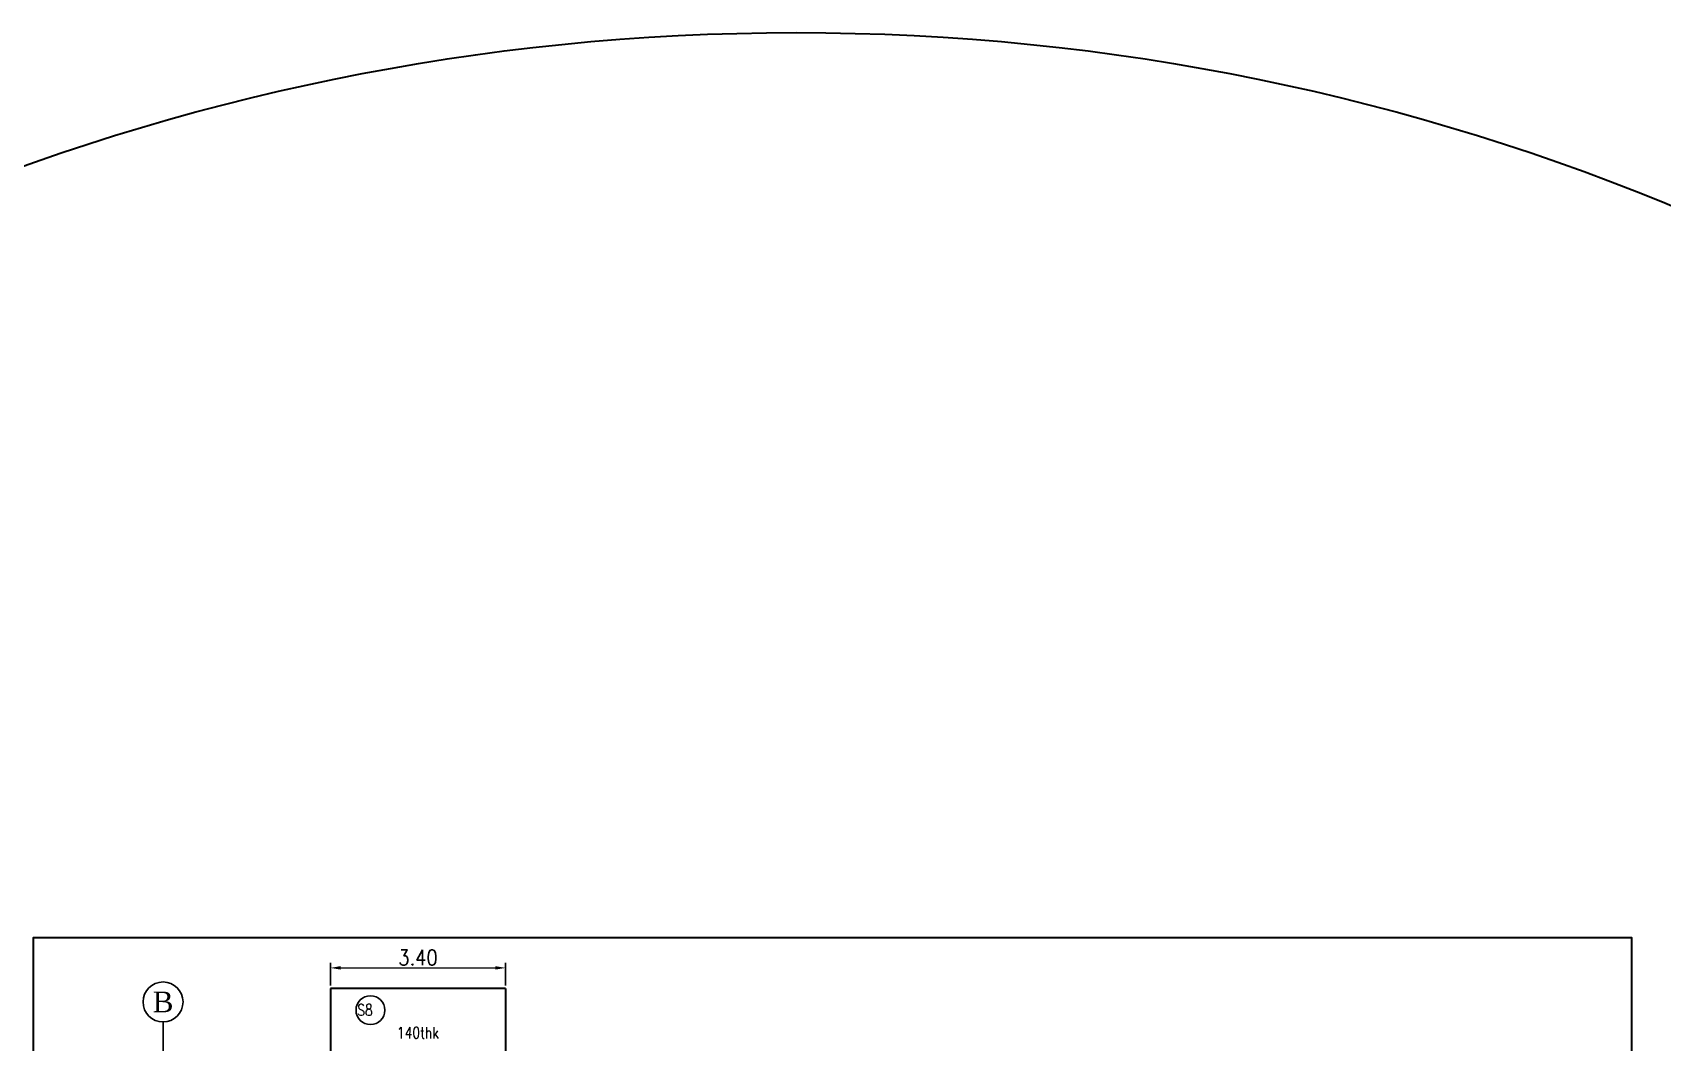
# Model space of a CAD drawing. Extents: x 461 to 37421, y -8279 to -202.
# Drawn here: x 36980.92 to 37012.53, y -8209.97 to -8190.38 of the extents above; entities that cross this region are included whole.
import ezdxf
from ezdxf.enums import TextEntityAlignment as Align

# ---------------------------------------------------------------- set-up
doc = ezdxf.new("R2010")
doc.units = 0
doc.header["$MEASUREMENT"] = 0
doc.header["$PDMODE"] = 34
doc.header["$PDSIZE"] = 0.2
doc.linetypes.add('CENTER', pattern=[2, 1.25, -0.25, 0.25, -0.25])
for name, color, linetype in [('CEN', 60, 'CENTER'), ('COLNO', 4, 'Continuous'), ('DIM', 253, 'Continuous'), ('FLAT NOS', 4, 'Continuous'), ('gridtxt', 12, 'Continuous')]:
    doc.layers.add(name, color=color, linetype=linetype)
doc.layers.add('DIMENSIONS', color=71, linetype='Continuous', lineweight=13)
doc.layers.add('k-beam', color=6, linetype='Continuous', lineweight=30)
doc.styles.add('RS', font='ROMANS.shx', dxfattribs={"width": 0.85})
doc.styles.add('TR', font='times.ttf')
doc.dimstyles.new('DIM1', dxfattribs={"dimtxt": 0.3, "dimasz": 0.2, "dimexe": 0.1, "dimexo": 0.0625, "dimgap": 0.05, "dimtad": 1, "dimzin": 0, "dimdsep": 46, "dimtxsty": 'RS', "dimcen": 0.09, "dimclrd": 256, "dimclre": 256, "dimclrt": 12, "dimaunit": 1, "dimadec": 3, "dimazin": 0, "dimtfac": 1, "dimtofl": 0, "dimtmove": 2, "dimatfit": 3, "dimfxl": 1, "dimtolj": 1, "dimtzin": 0, "dimlwd": -1, "dimarcsym": 0})

# ---------------------------------------------------------------- blocks, each defined once
blk = doc.blocks.new('fsdfsdf')
blk.add_circle((37097.877, -7933.068), 0.28)
at = {"layer": 'CEN'}
blk.add_line((37093.854, -7933.297), (37093.854, -7934.361), dxfattribs=at)
at = {"layer": 'gridtxt'}
blk.add_circle((37093.854, -7932.909), 0.388, dxfattribs=at)
at = {"layer": 'k-beam'}
for p, q in [((37097.099, -7932.651, 0), (37097.099, -7934.161, 0)), ((37100.499, -7932.651, 0), (37097.099, -7932.651, 0)), ((37100.499, -7932.651, 0), (37100.499, -7934.161, 0))]:
    blk.add_line(p, q, dxfattribs=at)
at = {"layer": 'COLNO', "color": 1, "lineweight": -3, "style": 'RS', "width": 0.8}
blk.add_text('S8', height=0.22, rotation=359.9918, dxfattribs=at).set_placement((37097.621, -7933.173))
at = {"layer": 'COLNO', "color": 3, "lineweight": -3, "style": 'RS', "width": 0.8}
blk.add_text('140thk', height=0.22, rotation=359.9918, dxfattribs=at).set_placement((37098.389, -7933.616))
at = {"layer": 'gridtxt', "style": 'TR'}
blk.add_text('B', height=0.4, dxfattribs=at).set_placement((37093.854, -7932.909), align=Align.MIDDLE)
blk = doc.blocks.new('*D2352')
at = {"layer": 'Defpoints', "color": 0, "lineweight": 30, "transparency": 16777216}
for p in [(36990.091, -8208.523), (36986.691, -8208.925), (36990.091, -8208.925)]:
    blk.add_point(p, dxfattribs=at)
at = {"layer": 'DIMENSIONS', "lineweight": -2, "transparency": 16777216}
for p, q in [((36986.691, -8208.863), (36986.691, -8208.423)), ((36990.091, -8208.863), (36990.091, -8208.423))]:
    blk.add_line(p, q, dxfattribs=at)
at = {"layer": 'DIMENSIONS', "transparency": 16777216}
blk.add_line((36986.891, -8208.523), (36989.891, -8208.523), dxfattribs=at)
at = {"layer": 'DIMENSIONS', "lineweight": 30, "transparency": 16777216}
for points in [[(36986.891, -8208.489), (36986.891, -8208.556), (36986.691, -8208.523)], [(36989.891, -8208.489), (36989.891, -8208.556), (36990.091, -8208.523)]]:
    blk.add_solid(points, dxfattribs=at)
at = {"layer": 'DIMENSIONS', "color": 12, "lineweight": 30, "transparency": 16777216, "insert": (36988.391, -8208.323), "char_height": 0.3, "attachment_point": 5, "style": 'RS'}
blk.add_mtext('\\A1;3.40', dxfattribs=at)

msp = doc.modelspace()

# ---------------------------------------------------------------- linework, layer by layer
at = {"layer": 'DIMENSIONS', "lineweight": 30}
msp.add_lwpolyline([(36980.925, -8235.631), (37011.938, -8235.631), (37011.938, -8207.938), (36980.925, -8207.938)], close=True, dxfattribs=at)
at = {"layer": 'FLAT NOS', "lineweight": 30}
msp.add_circle((36995.726, -8234.837, 0), 44.46, dxfattribs=at)

# ---------------------------------------------------------------- block references
at = {"layer": 'DIM'}
msp.add_blockref('fsdfsdf', (-110.408, -276.275, 0), dxfattribs=at)

# ---------------------------------------------------------------- dimensions: what is measured, and where the dimension line sits
at = {"layer": 'DIMENSIONS', "lineweight": 30}
dim = msp.add_linear_dim(base=(36990.091, -8208.523), p1=(36986.691, -8208.925), p2=(36990.091, -8208.925), dimstyle='DIM1', override={"dimpost": '\\X', "dimfxl": 0.18}, dxfattribs=at)
dim.commit()
dim.dimension.update_dxf_attribs({"geometry": '*D2352', "text_midpoint": (36988.391, -8208.323)})

doc.saveas('drawing.dxf')
